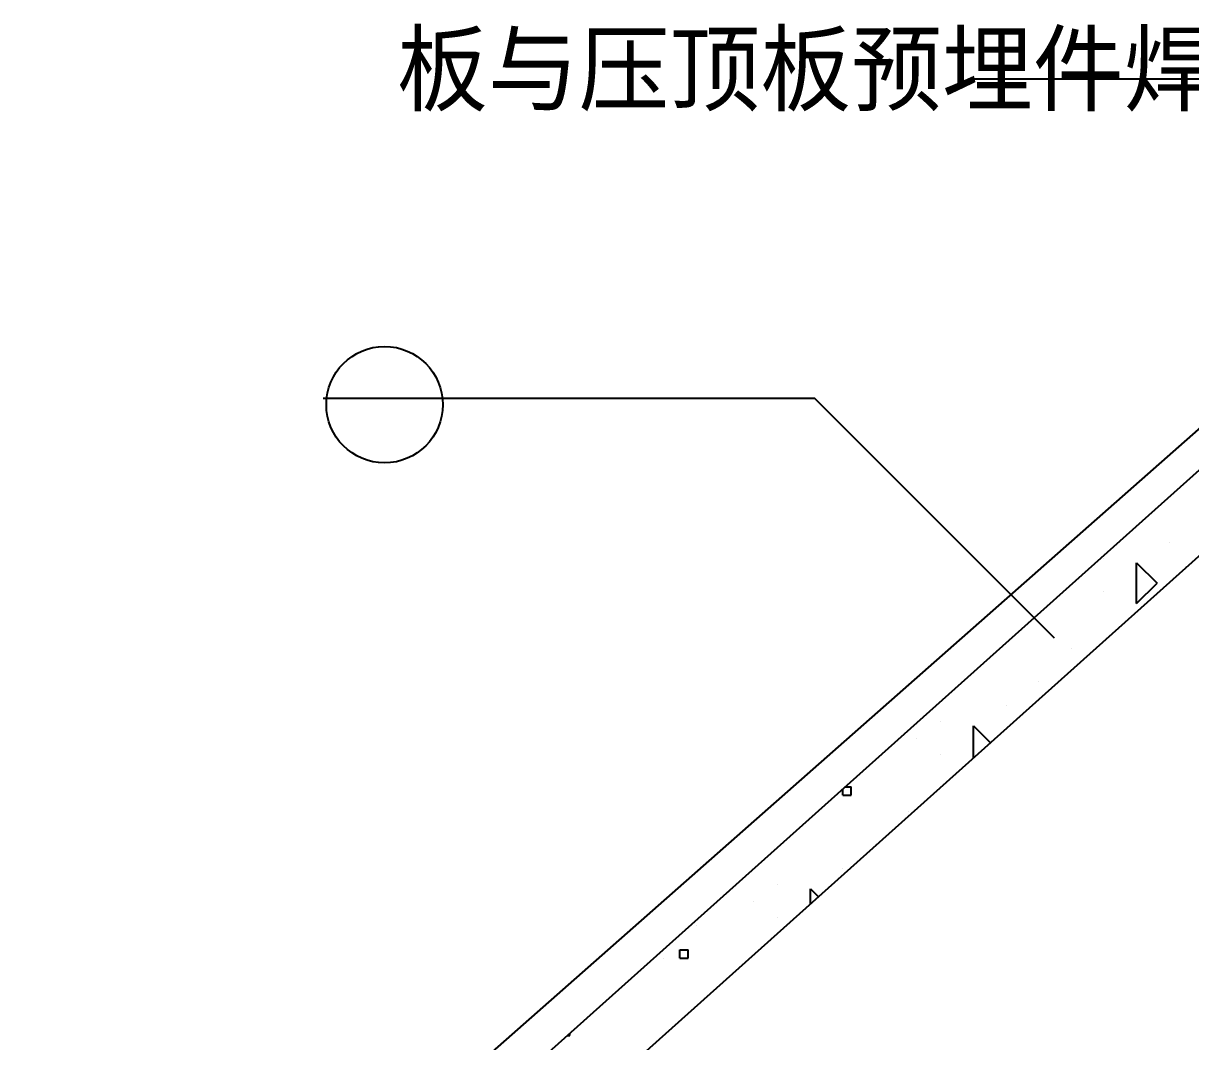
# Model space of a CAD drawing. Header units: metres. Extents: x 15851 to 18257, y 9297 to 11412.
# Drawn here: x 16035 to 17037, y 10537 to 11412 of the extents above; entities that cross this region are included whole.
import ezdxf

# ---------------------------------------------------------------- set-up
doc = ezdxf.new("R2010")
doc.units = ezdxf.units.M
doc.layers.add('PUB_DIM', color=3, linetype='Continuous')
doc.layers.add('PUB_TEXT', color=7, linetype='Continuous')

msp = doc.modelspace()

# ---------------------------------------------------------------- linework, layer by layer
for p, q in [((16035.01, 10173.32), (17165.81, 11170.78)), ((17018.67, 10966.01), (17018.67, 10966.01)), ((16962.67, 10952.01), (16962.67, 10952.01)), ((16990.67, 10948.51), (17008.24, 10930.94)), ((16990.67, 10913.51), (16990.67, 10948.51)), ((17032.67, 10945.01), (17032.67, 10945.01)), ((16962.67, 10924.01), (16962.67, 10924.01)), ((16990.67, 10913.51), (17008.24, 10931.08)), ((16934.67, 10875.01), (16934.67, 10875.01)), ((16906.67, 10847.01), (16906.67, 10847.01)), ((16878.67, 10826.01), (16878.67, 10826.01)), ((16822.67, 10812.01), (16822.67, 10812.01)), ((16850.67, 10808.51), (16865.25, 10793.93)), ((16850.67, 10780.86), (16850.67, 10808.51)), ((16801.67, 10798.01), (16801.67, 10798.01)), ((16822.67, 10784.01), (16822.67, 10784.01)), ((16738.67, 10749.01), (16738.67, 10754.36)), ((16740.51, 10756.01), (16745.67, 10756.01)), ((16745.67, 10749.01), (16745.67, 10756.01)), ((16738.67, 10749.01), (16745.67, 10749.01)), ((16794.67, 10735.01), (16794.67, 10735.01)), ((16766.67, 10707.01), (16766.67, 10707.01)), ((16738.67, 10686.01), (16738.67, 10686.01)), ((16640.67, 10665.01), (16640.67, 10665.01)), ((16682.67, 10672.01), (16682.67, 10672.01)), ((16710.67, 10668.51), (16717.58, 10661.6)), ((16710.67, 10655.41), (16710.67, 10668.51)), ((16661.67, 10658.01), (16661.67, 10658.01)), ((16682.67, 10644.01), (16682.67, 10644.01)), ((16612.67, 10637.01), (16612.67, 10637.01)), ((16598.67, 10609.01), (16598.67, 10616.01)), ((16598.67, 10616.01), (16605.67, 10616.01)), ((16605.67, 10609.01), (16605.67, 10616.01)), ((16584.67, 10609.01), (16584.67, 10609.01)), ((16598.67, 10609.01), (16605.67, 10609.01)), ((16502.08, 10542.51), (16504.17, 10542.51)), ((16504.17, 10542.51), (16504.17, 10544.38))]:
    msp.add_line(p, q)
for points in [[(16074.92, 10160.02), (17159.16, 11130.88)], [(17219.03, 11110.93), (16131.72, 10136.63)]]:
    msp.add_lwpolyline(points)
at = {"layer": 'PUB_DIM'}
for points in [[(17258, 11073.79), (17258, 11363.98), (16851.7, 11363.98)], [(16920.3, 10883.84), (16714.51, 11089.62), (16292.38, 11089.62)]]:
    msp.add_lwpolyline(points, dxfattribs=at)
msp.add_circle((16345.14, 11084.34), 50, dxfattribs=at)

# ---------------------------------------------------------------- texts
at = {"layer": 'PUB_TEXT'}
msp.add_text('板与压顶板预埋件焊牢', height=60, dxfattribs=at).set_placement((16355.7, 11342.88))

doc.saveas('drawing.dxf')
